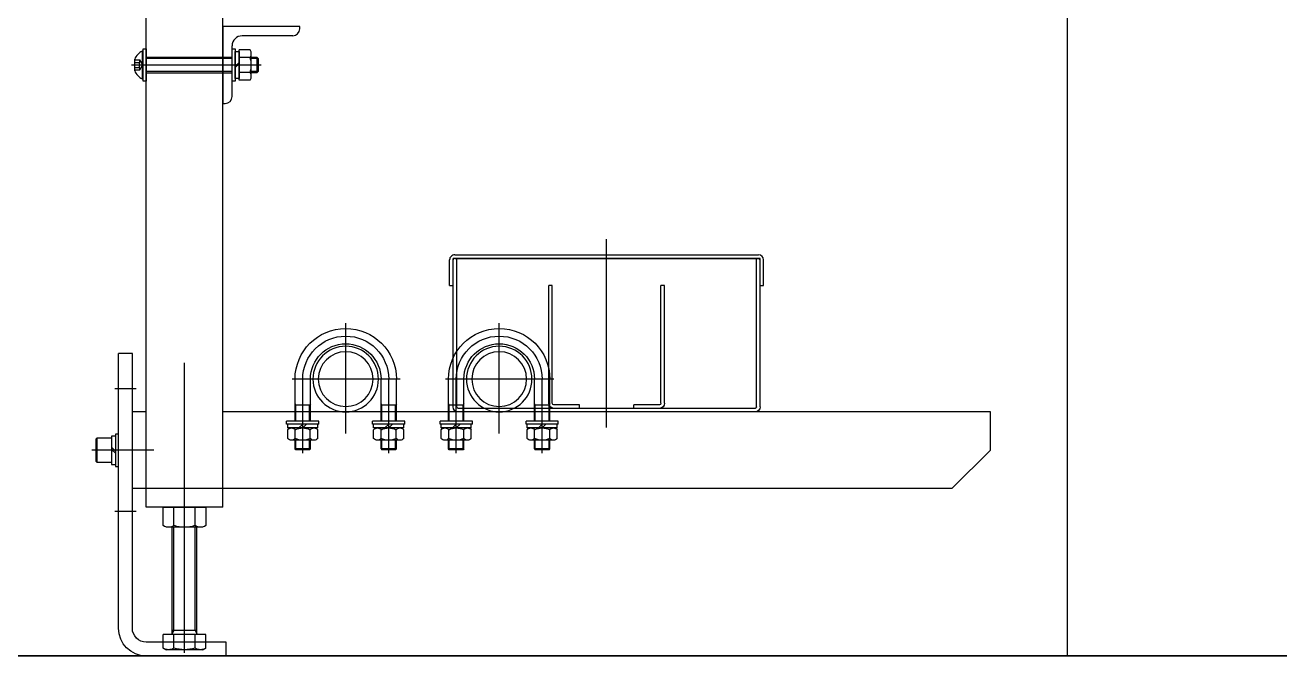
# Model space of a CAD drawing. Header units: millimetres. Extents: x 5349504 to 6791112, y -2212455 to -2153443.
# Drawn here: x 6288615 to 6289433, y -2200924 to -2200513 of the extents above; entities that cross this region are included whole.
import ezdxf

# ---------------------------------------------------------------- set-up
doc = ezdxf.new("R2010")
doc.units = ezdxf.units.MM
doc.header["$LTSCALE"] = 400
doc.layers.get('0').update_dxf_attribs({"lineweight": 9})
for name, color, linetype in [('3ELEV', 3, 'Continuous'), ('EQUIP', 8, 'Continuous'), ('GRND', 8, 'Continuous')]:
    doc.layers.add(name, color=color, linetype=linetype)

# ---------------------------------------------------------------- blocks, each defined once
blk = doc.blocks.new('A$C69B459F7')
for p, q in [((-13.86, -11.93), (-13.86, 0)), ((-13.86, 0), (13.86, 0)), ((-6.93, -11.93), (-6.93, 0)), ((6.93, -11.93), (6.93, 0)), ((13.86, 0), (13.86, -11.93)), ((-13.86, -11.93), (-12, -13)), ((-12, -13), (12, -13)), ((12, -13), (13.86, -11.93))]:
    blk.add_line(p, q)
for centre, radius, start, end in [((-10.39, -6.87), 6.13, 235.59101, 304.40899), ((0.17, 11), 24, 252.8014, 269.59981), ((-0.17, 11), 24, 270.40019, 287.1986), ((10.39, -6.87), 6.13, 235.59101, 304.40899)]:
    blk.add_arc(centre, radius, start, end)
blk = doc.blocks.new('A$C44822883')
for p, q in [((50, 0), (0, 0)), ((0, 0), (0, -50)), ((50, -1.5), (50, 0)), ((45.5, -6), (12.5, -6)), ((6, -45.5), (6, -12.5)), ((0, -50), (1.5, -50))]:
    blk.add_line(p, q)
for centre, radius, start, end in [((12.5, -12.5), 6.5, 90, 180), ((45.5, -1.5), 4.5, 270, 0), ((1.5, -45.5), 4.5, 270, 0)]:
    blk.add_arc(centre, radius, start, end)
blk = doc.blocks.new('A$C19D306F1')
for p, q in [((-35.35, 9), (-35.35, -9)), ((-34.75, 9), (-35.35, 9)), ((-34.75, -10.5), (-34.75, 10.5)), ((-34.75, 10.5), (-32.75, 10.5)), ((-34.75, -9), (-34.75, 9)), ((-32.75, 10.5), (-32.75, -10.5)), ((23.25, 10.5), (25.25, 10.5)), ((23.25, -10.5), (23.25, 10.5)), ((25.25, 10.5), (25.25, -10.5)), ((25.25, 8.8), (27.75, 8.8)), ((25.25, -8.8), (25.25, 8.8)), ((27.75, -9.82), (27.75, 9.82)), ((34.99, 9.82), (27.75, 9.82)), ((27.75, 8.8), (27.75, -8.8)), ((35.75, 8.5), (34.99, 9.82)), ((35.75, -8.5), (35.75, 8.5)), ((-40.25, -3.78), (-40.25, 3.78)), ((-32.75, 5), (23.25, 5)), ((27.75, 1.67), (25.25, -0.83)), ((27.75, 0.83), (25.25, -1.67)), ((34.99, 4.91), (27.75, 4.91)), ((35.75, 5), (39.44, 5)), ((39.44, 5), (40.25, 4.19)), ((39.44, 5), (39.44, -5)), ((40.25, 4.19), (40.25, -4.19)), ((-32.75, -5), (23.25, -5)), ((34.99, -4.91), (27.75, -4.91)), ((39.44, -5), (35.75, -5)), ((40.25, -4.19), (39.44, -5)), ((-35.35, -9), (-34.75, -9)), ((-32.75, -10.5), (-34.75, -10.5)), ((25.25, -10.5), (23.25, -10.5)), ((27.75, -8.8), (25.25, -8.8)), ((34.99, -9.82), (27.75, -9.82)), ((34.99, -9.82), (35.75, -8.5))]:
    blk.add_line(p, q)
for centre, radius, start, end in [((-30.99, 0), 10, 115.84193, 157.80293), ((31.41, 7.36), 4.34, 325.59101, 34.40899), ((18.75, -0.12), 17, 0.40019, 17.1986), ((18.75, 0.12), 17, 342.8014, 359.59981), ((-30.99, 0), 10, 202.19707, 244.15807), ((31.41, -7.36), 4.34, 325.59101, 34.40899)]:
    blk.add_arc(centre, radius, start, end)
at = {"layer": 'EQUIP'}
for p, q in [((-42.25, 0), (42.25, 0)), ((-40.25, 3.46), (-37.13, 3.46)), ((-40.25, 1.73), (-37.13, 1.73)), ((-37.13, 3.46), (-35.13, 0)), ((-35.13, 0), (-37.13, -3.46)), ((23.25, 4.19), (-32.75, 4.19)), ((40.25, 4.19), (35.75, 4.19)), ((-40.25, -1.73), (-37.13, -1.73)), ((-37.13, -3.46), (-40.25, -3.46)), ((23.25, -4.19), (-32.75, -4.19)), ((40.25, -4.19), (35.75, -4.19))]:
    blk.add_line(p, q, dxfattribs=at)
for centre, radius, start, end in [((-38.4, 2.6), 1.53, 325.60999, 34.39001), ((-46.98, 0), 10, 350.02491, 9.97509), ((-38.4, -2.6), 1.53, 325.60999, 34.39001)]:
    blk.add_arc(centre, radius, start, end, dxfattribs=at)
blk = doc.blocks.new('A$C2CE1083A')
for p, q in [((38.87, 2.3), (236.87, 2.3)), ((38.87, 0), (236.87, 0)), ((35.57, -17.7), (35.57, -1)), ((37.87, -17.7), (37.87, -1)), ((237.87, -17.7), (237.87, -1)), ((240.17, -17.7), (240.17, -1)), ((35.57, -17.7), (37.87, -17.7)), ((237.87, -17.7), (240.17, -17.7))]:
    blk.add_line(p, q)
for centre, radius, start, end in [((38.87, -1), 3.3, 90, 180), ((38.87, -1), 1, 90, 180), ((236.87, -1), 3.3, 0, 90), ((236.87, -1), 1, 0, 90)]:
    blk.add_arc(centre, radius, start, end)
blk = doc.blocks.new('BL-EQ-SECT_1_20230313')
at = {"layer": 'EQUIP'}
for p, q in [((80526.25, 2902.6), (80526.25, 252.6)), ((81076.25, 349.6), (81076.25, 1772.6)), ((81126.25, 349.6), (81126.25, 1772.6)), ((80826.25, 401.37), (80826.25, 524.13)), ((80726.25, 414.9), (80726.25, 511.6)), ((80726.25, 511.6), (80926.25, 511.6)), ((80728.55, 414.9), (80728.55, 511.6)), ((80923.95, 414.9), (80923.95, 511.6)), ((80926.25, 414.9), (80926.25, 511.6)), ((80788.55, 417.2), (80788.55, 493.9)), ((80788.55, 493.9), (80790.85, 493.9)), ((80790.85, 417.2), (80790.85, 493.9)), ((80861.65, 417.2), (80861.65, 493.9)), ((80861.65, 493.9), (80863.95, 493.9)), ((80863.95, 417.2), (80863.95, 493.9)), ((80896.25, 397.4), (80896.25, 469.3)), ((80996.25, 397.4), (80996.25, 469.3)), ((81101.25, 254.6), (81101.25, 443.6)), ((81135.25, 449.6), (81144.25, 449.6)), ((81135.25, 270.6), (81135.25, 449.6)), ((81144.25, 270.6), (81144.25, 449.6)), ((80860.7, 432.95), (80931.17, 432.95)), ((80863.25, 405.6), (80863.25, 432.95)), ((80868.25, 384.77), (80868.25, 432.95)), ((80873.25, 405.6), (80873.25, 432.95)), ((80919.25, 405.6), (80919.25, 432.95)), ((80924.25, 384.77), (80924.25, 432.95)), ((80929.25, 405.6), (80929.25, 432.95)), ((80960.7, 432.95), (81031.17, 432.95)), ((80963.25, 405.6), (80963.25, 432.95)), ((80968.25, 384.77), (80968.25, 432.95)), ((80973.25, 405.6), (80973.25, 432.95)), ((81019.25, 405.6), (81019.25, 432.95)), ((81024.25, 384.77), (81024.25, 432.95)), ((81029.25, 405.6), (81029.25, 432.95)), ((81132.75, 426.6), (81146.75, 426.6)), ((80576.25, 411.6), (81076.25, 411.6)), ((80576.25, 386.6), (80576.25, 411.6)), ((80729.55, 413.9), (80922.95, 413.9)), ((80791.85, 416.2), (80808.55, 416.2)), ((80808.55, 413.9), (80808.55, 416.2)), ((80843.95, 413.9), (80843.95, 416.2)), ((80843.95, 416.2), (80860.65, 416.2)), ((80863.25, 415.95), (80873.25, 415.95)), ((80919.25, 415.95), (80929.25, 415.95)), ((80963.25, 415.95), (80973.25, 415.95)), ((81019.25, 415.95), (81029.25, 415.95)), ((81126.25, 411.6), (81135.25, 411.6)), ((80857.75, 405.6), (80878.75, 405.6)), ((80857.75, 403.6), (80857.75, 405.6)), ((80857.75, 403.6), (80878.75, 403.6)), ((80858.45, 401.1), (80858.45, 403.6)), ((80858.45, 401.1), (80878.05, 401.1)), ((80865.76, 403.6), (80868.26, 401.1)), ((80868.25, 403.6), (80870.75, 401.1)), ((80878.05, 401.1), (80878.05, 403.6)), ((80878.75, 403.6), (80878.75, 405.6)), ((80913.75, 403.6), (80913.75, 405.6)), ((80913.75, 405.6), (80934.75, 405.6)), ((80913.75, 403.6), (80934.75, 403.6)), ((80914.45, 401.1), (80914.45, 403.6)), ((80914.45, 401.1), (80934.05, 401.1)), ((80921.76, 403.6), (80924.26, 401.1)), ((80924.25, 403.6), (80926.75, 401.1)), ((80934.05, 401.1), (80934.05, 403.6)), ((80934.75, 403.6), (80934.75, 405.6)), ((80957.75, 405.6), (80978.75, 405.6)), ((80957.75, 403.6), (80957.75, 405.6)), ((80957.75, 403.6), (80978.75, 403.6)), ((80958.45, 401.1), (80958.45, 403.6)), ((80958.45, 401.1), (80978.05, 401.1)), ((80965.76, 403.6), (80968.26, 401.1)), ((80968.25, 403.6), (80970.75, 401.1)), ((80978.05, 401.1), (80978.05, 403.6)), ((80978.75, 403.6), (80978.75, 405.6)), ((81013.75, 403.6), (81013.75, 405.6)), ((81013.75, 405.6), (81034.75, 405.6)), ((81013.75, 403.6), (81034.75, 403.6)), ((81014.45, 401.1), (81014.45, 403.6)), ((81014.45, 401.1), (81034.05, 401.1)), ((81021.76, 403.6), (81024.26, 401.1)), ((81024.25, 403.6), (81026.75, 401.1)), ((81034.05, 401.1), (81034.05, 403.6)), ((81034.75, 403.6), (81034.75, 405.6)), ((80858.45, 394.2), (80858.45, 400)), ((80860.9, 393.1), (80875.6, 393.1)), ((80863.25, 387.44), (80863.25, 393.1)), ((80863.35, 394.2), (80863.35, 400)), ((80873.15, 394.2), (80873.15, 400)), ((80873.25, 387.44), (80873.25, 393.1)), ((80878.05, 394.2), (80878.05, 400)), ((80914.45, 394.2), (80914.45, 400)), ((80916.9, 393.1), (80931.6, 393.1)), ((80919.25, 387.44), (80919.25, 393.1)), ((80919.35, 394.2), (80919.35, 400)), ((80929.15, 394.2), (80929.15, 400)), ((80929.25, 387.44), (80929.25, 393.1)), ((80934.05, 394.2), (80934.05, 400)), ((80958.45, 394.2), (80958.45, 400)), ((80960.9, 393.1), (80975.6, 393.1)), ((80963.25, 387.44), (80963.25, 393.1)), ((80963.35, 394.2), (80963.35, 400)), ((80973.15, 394.2), (80973.15, 400)), ((80973.25, 387.44), (80973.25, 393.1)), ((80978.05, 394.2), (80978.05, 400)), ((81014.45, 394.2), (81014.45, 400)), ((81016.9, 393.1), (81031.6, 393.1)), ((81019.25, 387.44), (81019.25, 393.1)), ((81019.35, 394.2), (81019.35, 400)), ((81029.15, 394.2), (81029.15, 400)), ((81029.25, 387.44), (81029.25, 393.1)), ((81034.05, 394.2), (81034.05, 400)), ((81158.15, 378.6), (81158.15, 394.6)), ((80576.25, 386.6), (80601.25, 361.6)), ((80863.75, 386.94), (80863.25, 387.44)), ((80863.25, 387.44), (80873.25, 387.44)), ((80863.75, 386.94), (80872.75, 386.94)), ((80873.25, 387.44), (80872.75, 386.94)), ((80919.25, 387.44), (80919.75, 386.94)), ((80919.25, 387.44), (80929.25, 387.44)), ((80919.75, 386.94), (80928.75, 386.94)), ((80928.75, 386.94), (80929.25, 387.44)), ((80963.75, 386.94), (80963.25, 387.44)), ((80963.25, 387.44), (80973.25, 387.44)), ((80963.75, 386.94), (80972.75, 386.94)), ((80973.25, 387.44), (80972.75, 386.94)), ((81019.25, 387.44), (81019.75, 386.94)), ((81019.25, 387.44), (81029.25, 387.44)), ((81019.75, 386.94), (81028.75, 386.94)), ((81028.75, 386.94), (81029.25, 387.44)), ((81121.25, 386.6), (81161.75, 386.6)), ((81146.25, 386.05), (81148.75, 388.55)), ((81146.25, 384.64), (81148.75, 387.14)), ((80601.25, 361.6), (81135.25, 361.6)), ((81076.25, 349.6), (81126.25, 349.6)), ((81132.75, 346.6), (81146.75, 346.6)), ((81093.25, 266.6), (81093.25, 336.6)), ((81094.34, 269.07), (81094.34, 336.6)), ((81108.17, 269.07), (81108.17, 336.6)), ((81109.25, 266.6), (81109.25, 336.6)), ((81087.4, 266.6), (81115.11, 266.6)), ((81087.4, 257.67), (81087.4, 266.6)), ((81093.25, 269.07), (81109.25, 269.07)), ((81094.34, 269.07), (81093.25, 267.2)), ((81094.33, 257.67), (81094.33, 266.6)), ((81108.17, 269.07), (81109.25, 267.2)), ((81108.18, 257.67), (81108.18, 266.6)), ((81115.11, 257.67), (81115.11, 266.6)), ((81074.25, 261.6), (81126.25, 261.6)), ((81074.25, 252.6), (81074.25, 261.6)), ((81089.25, 256.6), (81087.4, 257.67)), ((81089.25, 256.6), (81113.25, 256.6)), ((81115.11, 257.67), (81113.25, 256.6)), ((78726.25, 252.6), (82326.25, 252.6))]:
    blk.add_line(p, q, dxfattribs=at)
for points in [[(80863.25, 416.81), (80863.75, 415.95)], [(80863.75, 405.6), (80863.75, 415.95)], [(80873.25, 416.81), (80872.75, 415.95)], [(80872.75, 405.6), (80872.75, 415.95)], [(80919.25, 416.81), (80919.75, 415.95)], [(80919.75, 405.6), (80919.75, 415.95)], [(80929.25, 416.81), (80928.75, 415.95)], [(80928.75, 405.6), (80928.75, 415.95)], [(80963.25, 416.81), (80963.75, 415.95)], [(80963.75, 405.6), (80963.75, 415.95)], [(80973.25, 416.81), (80972.75, 415.95)], [(80972.75, 405.6), (80972.75, 415.95)], [(81019.25, 416.81), (81019.75, 415.95)], [(81019.75, 405.6), (81019.75, 415.95)], [(81029.25, 416.81), (81028.75, 415.95)], [(81028.75, 405.6), (81028.75, 415.95)], [(80863.75, 386.94), (80863.75, 393.1)], [(80872.75, 386.94), (80872.75, 393.1)], [(80919.75, 386.94), (80919.75, 393.1)], [(80928.75, 386.94), (80928.75, 393.1)], [(80963.75, 386.94), (80963.75, 393.1)], [(80972.75, 386.94), (80972.75, 393.1)], [(81019.75, 386.94), (81019.75, 393.1)], [(81028.75, 386.94), (81028.75, 393.1)], [(81144.25, 397.1), (81146.25, 397.1), (81146.25, 376.1), (81144.25, 376.1)], [(81146.25, 395.8), (81148.75, 395.8), (81148.75, 377.4), (81146.25, 377.4)], [(81148.75, 378.6), (81158.15, 378.6), (81158.75, 379.2), (81158.75, 394), (81158.15, 394.6), (81148.75, 394.6)]]:
    blk.add_lwpolyline(points, dxfattribs=at)
for centre, radius in [((80896.25, 432.95), 21.35), ((80896.25, 432.95), 17.85), ((80996.25, 432.95), 21.35), ((80996.25, 432.95), 17.85)]:
    blk.add_circle(centre, radius, dxfattribs=at)
for centre, radius, start, end in [((80896.25, 432.95), 33, 0, 180), ((80896.25, 432.95), 28, 0, 180), ((80996.25, 432.95), 33, 0, 180), ((80996.25, 432.95), 28, 0, 180), ((80896.25, 432.95), 23, 0, 180), ((80996.25, 432.95), 23, 0, 180), ((80791.85, 417.2), 3.3, 180, 270), ((80791.85, 417.2), 1, 180, 270), ((80860.65, 417.2), 1, 270, 0), ((80860.65, 417.2), 3.3, 270, 0), ((80729.55, 414.9), 3.3, 180, 270), ((80729.55, 414.9), 1, 180, 270), ((80922.95, 414.9), 1, 270, 0), ((80922.95, 414.9), 3.3, 270, 0), ((80860.9, 397.82), 3.28, 41.64179, 138.35821), ((80868.25, 389.63), 11.46, 64.69489, 115.30511), ((80875.6, 397.82), 3.28, 41.64179, 138.35821), ((80916.9, 397.82), 3.28, 41.64179, 138.35821), ((80924.25, 389.63), 11.46, 64.69489, 115.30511), ((80931.6, 397.82), 3.28, 41.64179, 138.35821), ((80960.9, 397.82), 3.28, 41.64179, 138.35821), ((80968.25, 389.63), 11.46, 64.69489, 115.30511), ((80975.6, 397.82), 3.28, 41.64179, 138.35821), ((81016.9, 397.82), 3.28, 41.64179, 138.35821), ((81024.25, 389.63), 11.46, 64.69489, 115.30511), ((81031.6, 397.82), 3.28, 41.64179, 138.35821), ((80860.9, 396.37), 3.28, 221.64179, 318.35821), ((80868.25, 404.56), 11.46, 244.69489, 295.30511), ((80875.6, 396.37), 3.28, 221.64179, 318.35821), ((80916.9, 396.37), 3.28, 221.64179, 318.35821), ((80924.25, 404.56), 11.46, 244.69489, 295.30511), ((80931.6, 396.37), 3.28, 221.64179, 318.35821), ((80960.9, 396.37), 3.28, 221.64179, 318.35821), ((80968.25, 404.56), 11.46, 244.69489, 295.30511), ((80975.6, 396.37), 3.28, 221.64179, 318.35821), ((81016.9, 396.37), 3.28, 221.64179, 318.35821), ((81024.25, 404.56), 11.46, 244.69489, 295.30511), ((81031.6, 396.37), 3.28, 221.64179, 318.35821), ((81126.25, 270.6), 9, 270, 0), ((81126.25, 270.6), 18, 270, 0), ((81090.86, 262.73), 6.13, 235.59101, 304.40899), ((81101.25, 280.65), 24, 253.21986, 286.78014), ((81111.65, 262.73), 6.13, 235.59101, 304.40899)]:
    blk.add_arc(centre, radius, start, end, dxfattribs=at)
at = {"layer": 'EQUIP', "xscale": -1}
for name, p in [('A$C44822883', (81076.25, 662.6)), ('A$C19D306F1', (81093.5, 637.6)), ('A$C2CE1083A', (80964.13, 511.6)), ('A$C69B459F7', (81101.25, 349.6))]:
    blk.add_blockref(name, p, dxfattribs=at)

msp = doc.modelspace()

# ---------------------------------------------------------------- block references
at = {"layer": 'GRND', "xscale": -1}
msp.add_blockref('BL-EQ-SECT_1_20230313', (6369820.12, -2201176.2), dxfattribs=at)

# ---------------------------------------------------------------- next in the draw order: linework, layer by layer
at = {"layer": '3ELEV'}
msp.add_lwpolyline([(6287493.86, -2200923.6), (6291093.86, -2200923.6)], dxfattribs=at)

doc.saveas('drawing.dxf')
